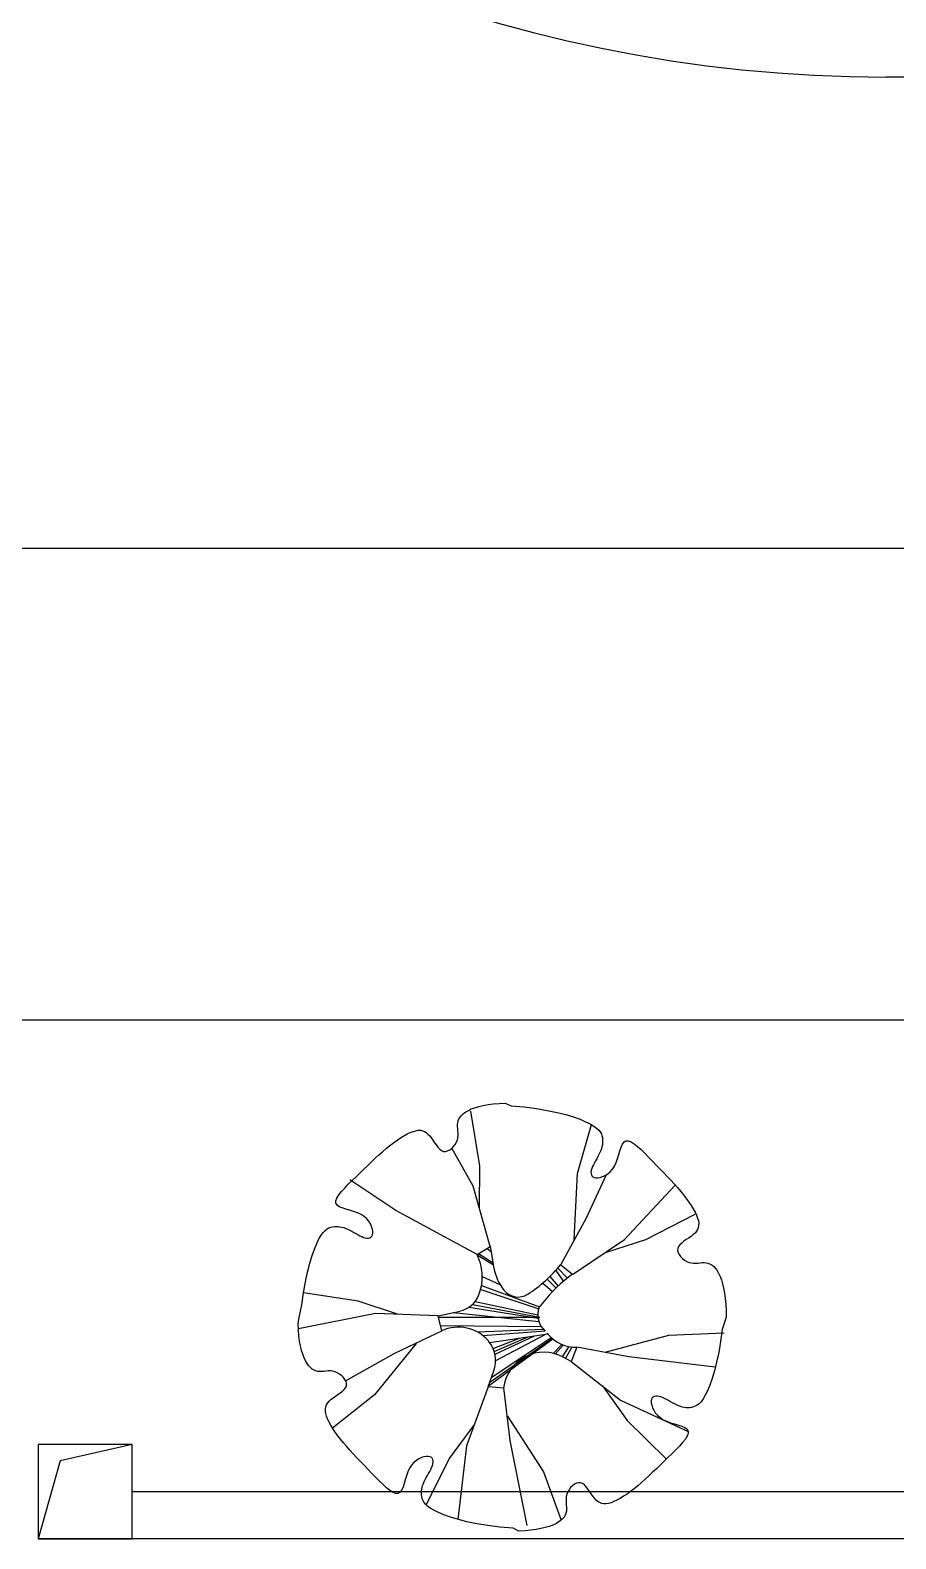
# Model space of a CAD drawing. Extents: x -93062 to 326984, y -142534 to 91021.
# Drawn here: x -56724.2 to -56466, y 82793.4 to 83243.1 of the extents above; entities that cross this region are included whole.
import ezdxf
from ezdxf.enums import TextEntityAlignment as Align

# ---------------------------------------------------------------- set-up
doc = ezdxf.new("R2010")
doc.units = 0
doc.header["$LTSCALE"] = 1000
doc.header["$MEASUREMENT"] = 0
doc.layers.get('0').update_dxf_attribs({"color": 8})
doc.styles.add('COMPLEX', font='COMPLEX')
doc.styles.add('hz', font='GEDITXT', dxfattribs={"width": 0.8, "bigfont": 'DXT'})
doc.styles.add('SIMPLEX', font='GEDITXT', dxfattribs={"height": 0.2, "bigfont": 'DXT'})
doc.styles.get("Standard").update_dxf_attribs({"font": 'gbenor.shx', "bigfont": 'gbcbig.shx'})

# ---------------------------------------------------------------- blocks, each defined once
blk = doc.blocks.new('A$C672165B9')
at = {"color": 251}
for p, q in [((7515.2, 16780.5), (4684.7, 16780.5)), ((4359.1, 15909.1), (4351.8, 15952.8)), ((4437.4, 15902.9), (4448.4, 15942.1)), ((4353.8, 15892.9), (4336.8, 15923.3)), ((4358.8, 15875.1), (4359.1, 15909.1)), ((4434.6, 15850.2), (4437.4, 15902.9)), ((4291.9, 15873.4), (4255, 15898)), ((4367.5, 15844.5), (4353.8, 15892.9)), ((4460.3, 15901.9), (4444.2, 15867.1)), ((4475, 15850), (4515.5, 15893.7)), ((4357, 15838.1), (4291.9, 15873.4)), ((4444.2, 15867.1), (4423.9, 15830.1)), ((4492.1, 15850), (4531.4, 15870.5)), ((4357, 15838.1), (4367.5, 15844.5)), ((4364.9, 15843), (4368.2, 15840.6)), ((4367.5, 15844.5), (4370.4, 15827.3)), ((4433.3, 15822), (4475, 15850)), ((4459.6, 15839.8), (4492.1, 15850)), ((4357, 15838.1), (4357, 15838.1)), ((4357.1, 15837.8), (4370, 15829.8)), ((4358.1, 15838.8), (4369.7, 15831.4)), ((4361.1, 15820.4), (4375.2, 15814)), ((4413.1, 15818.5), (4420.2, 15811.2)), ((4415.2, 15820.5), (4421.9, 15812.9)), ((4419.9, 15825.4), (4426, 15816.5)), ((4421.6, 15827.3), (4429.4, 15819.3)), ((4424, 15829.8), (4433.3, 15822.4)), ((4433.3, 15822.4), (4430.2, 15819.9)), ((4261.8, 15800.9), (4217.9, 15807.4)), ((4359.8, 15810.2), (4406.3, 15794.7)), ((4360.5, 15813.3), (4406.9, 15796.1)), ((4409.5, 15815.3), (4417.4, 15808.5)), ((4294.1, 15790.1), (4261.8, 15800.9)), ((4350.4, 15795.9), (4405.7, 15787.1)), ((4353.2, 15798.1), (4407.2, 15788)), ((4355.4, 15800.6), (4405.5, 15789.7)), ((4275.6, 15790.8), (4213.9, 15778.7)), ((4325.8, 15789), (4275.6, 15790.8)), ((4325.8, 15789), (4343.3, 15792.8)), ((4328.7, 15776.9), (4325.8, 15789)), ((4326, 15788), (4407.2, 15788)), ((4338, 15791.7), (4406.3, 15784.5)), ((4290.5, 15758.9), (4324.2, 15774.9)), ((4324.2, 15774.9), (4328.7, 15776.9)), ((4327.7, 15781.2), (4408.3, 15780.4)), ((4357, 15776.2), (4410, 15778.3)), ((4361.6, 15773.2), (4411.4, 15777)), ((4366, 15732.9), (4417.6, 15770.5)), ((4367, 15767.8), (4413.6, 15774.5)), ((4367.1, 15735.9), (4417, 15771)), ((4368.6, 15740), (4416.2, 15771.8)), ((4369.8, 15762.8), (4390.8, 15771.2)), ((4370.7, 15760.4), (4397.9, 15772.3)), ((4371.3, 15758.3), (4403, 15773)), ((4371.8, 15753.4), (4411.3, 15774.2)), ((4459.4, 15760), (4510.4, 15773.6)), ((4510.4, 15773.6), (4554.6, 15775.4)), ((4251.6, 15737.1), (4290.5, 15758.9)), ((4308.2, 15766.9), (4274.9, 15725.9)), ((4417.9, 15759), (4424.7, 15766.2)), ((4419.8, 15758.5), (4426, 15765.7)), ((4425.2, 15756.3), (4430.7, 15764.4)), ((4427.6, 15755), (4433.1, 15764.1)), ((4436.9, 15763.9), (4432.2, 15752.5)), ((4478.4, 15756.1), (4436.9, 15763.9)), ((4432.2, 15752.5), (4425.9, 15755.9)), ((4432.2, 15752.5), (4471.7, 15721.5)), ((4547.4, 15747.9), (4478.4, 15756.1)), ((4365.7, 15732.1), (4370.4, 15744.9)), ((4274.9, 15725.9), (4241.2, 15699.2)), ((4365.7, 15732.1), (4348.5, 15684.9)), ((4378.1, 15731.1), (4365.7, 15732.1)), ((4383.4, 15689.2), (4378.4, 15731.3)), ((4457.2, 15733), (4477, 15705.3)), ((4471.7, 15721.5), (4526, 15696.4)), ((4354.9, 15702.3), (4334.6, 15674.9)), ((4381.3, 15708.6), (4410, 15664.2)), ((4477, 15705.3), (4508.6, 15674.2)), ((4080.8, 15686), (4005.4, 15686)), ((4005.4, 15686), (4005.4, 15610.5)), ((4080.8, 15686), (4023.1, 15673)), ((4080.8, 15610.5), (4080.8, 15686)), ((4348.5, 15684.9), (4341.4, 15626.1)), ((4397, 15621.1), (4383.4, 15689.2)), ((4023.1, 15673), (4005.4, 15610.5)), ((4334.6, 15674.9), (4316.1, 15637.8)), ((4410, 15664.2), (4424.3, 15625.6)), ((7276.2, 15648.3), (4080.8, 15648.3)), ((7276.2, 15610.5), (4005.4, 15610.5)), ((4005.4, 15610.5), (4080.8, 15610.5))]:
    blk.add_line(p, q, dxfattribs=at)
at = {"color": 251, "ltscale": 10}
for p, q in [((7515.2, 16403.1), (3017.8, 16403.1)), ((7515.2, 16025.7), (3992.8, 16025.7))]:
    blk.add_line(p, q, dxfattribs=at)
at = {"color": 251}
blk.add_lwpolyline([(4428.1, 15640.9), (4428.2, 15639.2), (4428.3, 15637.5), (4428.5, 15635.8), (4428.5, 15634.2), (4428.4, 15632.6), (4428, 15631), (4427.4, 15629.5), (4426.5, 15628), (4425.3, 15626.5), (4423.8, 15625.2), (4422, 15623.9), (4419.9, 15622.6), (4417.5, 15621.5), (4414.7, 15620.4), (4411.5, 15619.5), (4408, 15618.7), (4404.1, 15618), (4399.9, 15617.4), (4395.3, 15617), (4390.3, 15616.7), (4385.7, 15619), (4375.1, 15619.9), (4365.5, 15621.1), (4356.7, 15622.5), (4348.8, 15624.2), (4341.9, 15626), (4335.7, 15627.9), (4330.4, 15629.8), (4326, 15631.6), (4322.3, 15633.4), (4319.4, 15635.1), (4317.2, 15636.8), (4315.5, 15638.4), (4314.3, 15639.9), (4313.5, 15641.4), (4312.9, 15642.9), (4312.6, 15644.3), (4312.4, 15645.8), (4312.4, 15647.3), (4312.4, 15648.7), (4312.6, 15650.2), (4312.9, 15651.7), (4313.3, 15653.3), (4313.9, 15654.8), (4314.6, 15656.4), (4315.4, 15658), (4316.2, 15659.6), (4317.2, 15661.2), (4318.1, 15662.8), (4319, 15664.4), (4319.8, 15666), (4320.5, 15667.6), (4321.1, 15669.1), (4321.5, 15670.5), (4321.7, 15671.8), (4321.7, 15673.1), (4321.4, 15674.1), (4320.9, 15675.1), (4320.2, 15675.8), (4319.1, 15676.3), (4317.8, 15676.5), (4316.2, 15676.5), (4314.4, 15676.2), (4312.4, 15675.6), (4310.3, 15674.6), (4308.3, 15673.3), (4306.3, 15671.7), (4304.4, 15669.6), (4302.8, 15667.1), (4301.5, 15664.2), (4300.4, 15661.1), (4299.4, 15657.9), (4298.5, 15654.8), (4297.6, 15652), (4296.5, 15649.6), (4295.2, 15647.9), (4293.7, 15646.9), (4291.8, 15646.9), (4289.6, 15647.7), (4287.1, 15649.3), (4284.4, 15651.4), (4281.6, 15654), (4278.6, 15656.9), (4275.6, 15660), (4272.5, 15663.2), (4269.5, 15666.3), (4266.5, 15669.4), (4263.5, 15672.5), (4260.6, 15675.5), (4257.8, 15678.5), (4255.1, 15681.4), (4252.5, 15684.4), (4250, 15687.3), (4247.6, 15690.2), (4245.4, 15693.1), (4243.3, 15696), (4241.4, 15698.8), (4239.8, 15701.5), (4238.4, 15704), (4237.2, 15706.5), (4236.3, 15708.8), (4235.7, 15710.9), (4235.5, 15712.8), (4235.5, 15714.6), (4235.8, 15716.3), (4236.4, 15717.9), (4237.3, 15719.3), (4238.4, 15720.7), (4239.9, 15722.1), (4241.6, 15723.4), (4243.5, 15724.7), (4245.4, 15726.1), (4247.3, 15727.4), (4249.1, 15728.7), (4250.5, 15730.2), (4251.7, 15731.6), (4252.3, 15733.2), (4252.4, 15734.8), (4252, 15736.4), (4251.1, 15738.1), (4249.9, 15739.7), (4248.5, 15741.1), (4246.8, 15742.4), (4245, 15743.5), (4243.2, 15744.2), (4241.3, 15744.7), (4239.6, 15744.9), (4237.8, 15744.9), (4236.1, 15744.8), (4234.4, 15744.6), (4232.7, 15744.5), (4231.1, 15744.4), (4229.5, 15744.6), (4227.9, 15744.9), (4226.4, 15745.5), (4224.9, 15746.4), (4223.4, 15747.6), (4222.1, 15749.1), (4220.8, 15750.9), (4219.5, 15753), (4218.4, 15755.5), (4217.3, 15758.3), (4216.4, 15761.4), (4215.5, 15764.9), (4214.8, 15768.8), (4214.3, 15773), (4213.9, 15777.7), (4213.6, 15782.7), (4214.5, 15787.7), (4216.7, 15797.8), (4218, 15807.5), (4219.4, 15816.2), (4221.1, 15824.1), (4222.9, 15831.1), (4224.8, 15837.2), (4226.7, 15842.5), (4228.5, 15847), (4230.3, 15850.6), (4232, 15853.5), (4233.7, 15855.7), (4235.2, 15857.4), (4236.8, 15858.6), (4238.3, 15859.5), (4239.7, 15860), (4241.2, 15860.3), (4242.7, 15860.5), (4244.1, 15860.6), (4245.6, 15860.5), (4247.1, 15860.3), (4248.6, 15860), (4250.1, 15859.6), (4251.7, 15859), (4253.3, 15858.4), (4254.9, 15857.6), (4256.5, 15856.7), (4258.1, 15855.8), (4259.7, 15854.9), (4261.3, 15854), (4262.9, 15853.1), (4264.5, 15852.4), (4265.9, 15851.8), (4267.4, 15851.4), (4268.7, 15851.3), (4269.9, 15851.3), (4271, 15851.5), (4271.9, 15852), (4272.7, 15852.8), (4273.2, 15853.8), (4273.4, 15855.1), (4273.4, 15856.7), (4273.1, 15858.5), (4272.5, 15860.5), (4271.5, 15862.6), (4270.2, 15864.7), (4268.5, 15866.7), (4266.5, 15868.5), (4264, 15870.1), (4261.1, 15871.4), (4258, 15872.5), (4254.8, 15873.5), (4251.7, 15874.4), (4248.9, 15875.4), (4246.5, 15876.4), (4244.8, 15877.7), (4243.8, 15879.2), (4243.8, 15881.1), (4244.6, 15883.3), (4246.2, 15885.8), (4248.3, 15888.5), (4250.9, 15891.3), (4253.8, 15894.3), (4256.9, 15897.4), (4260.1, 15900.4), (4263.2, 15903.5), (4266.3, 15906.5), (4269.4, 15909.4), (4272.4, 15912.3), (4275.3, 15915.1), (4278.3, 15917.8), (4281.2, 15920.4), (4284.2, 15922.9), (4287.1, 15925.3), (4290, 15927.5), (4292.8, 15929.6), (4295.6, 15931.5), (4298.3, 15933.2), (4300.9, 15934.6), (4303.4, 15935.7), (4305.6, 15936.6), (4307.8, 15937.2), (4309.7, 15937.5), (4311.5, 15937.5), (4313.2, 15937.2), (4314.7, 15936.6), (4316.2, 15935.7), (4317.6, 15934.5), (4319, 15933), (4320.3, 15931.3), (4321.6, 15929.5), (4322.9, 15927.5), (4324.3, 15925.6), (4325.6, 15923.9), (4327, 15922.4), (4328.5, 15921.3), (4330, 15920.6), (4331.7, 15920.6), (4333.3, 15921), (4335, 15921.8), (4336.6, 15923), (4338, 15924.5), (4339.3, 15926.1), (4340.3, 15927.9), (4341.1, 15929.8), (4341.6, 15931.6), (4341.8, 15933.4), (4341.8, 15935.1), (4341.6, 15936.9), (4341.5, 15938.6), (4341.3, 15940.2), (4341.3, 15941.9), (4341.4, 15943.5), (4341.8, 15945), (4342.4, 15946.6), (4343.3, 15948.1), (4344.5, 15949.5), (4346, 15950.9), (4347.8, 15952.2), (4349.9, 15953.4), (4352.3, 15954.6), (4355.1, 15955.6), (4358.3, 15956.6), (4361.8, 15957.4), (4365.7, 15958.1), (4369.9, 15958.7), (4374.5, 15959.1), (4379.5, 15959.3), (4384.2, 15957.1), (4394.7, 15956.2), (4404.4, 15955), (4413.1, 15953.5), (4421, 15951.9), (4428, 15950.1), (4434.1, 15948.2), (4439.4, 15946.3), (4443.8, 15944.4), (4447.5, 15942.6), (4450.4, 15940.9), (4452.6, 15939.3), (4454.3, 15937.7), (4455.5, 15936.2), (4456.4, 15934.7), (4456.9, 15933.2), (4457.2, 15931.7), (4457.4, 15930.3), (4457.4, 15928.8), (4457.4, 15927.3), (4457.2, 15925.8), (4456.9, 15924.3), (4456.5, 15922.8), (4455.9, 15921.3), (4455.2, 15919.7), (4454.5, 15918.1), (4453.6, 15916.5), (4452.7, 15914.8), (4451.7, 15913.2), (4450.8, 15911.6), (4450, 15910), (4449.3, 15908.5), (4448.7, 15907), (4448.3, 15905.6), (4448.1, 15904.2), (4448.2, 15903), (4448.4, 15901.9), (4448.9, 15901), (4449.6, 15900.3), (4450.7, 15899.8), (4452, 15899.5), (4453.6, 15899.5), (4455.4, 15899.8), (4457.4, 15900.5), (4459.5, 15901.4), (4461.6, 15902.7), (4463.5, 15904.4), (4465.4, 15906.5), (4467, 15908.9), (4468.3, 15911.8), (4469.4, 15914.9), (4470.4, 15918.1), (4471.3, 15921.2), (4472.3, 15924.1), (4473.3, 15926.4), (4474.6, 15928.2), (4476.1, 15929.1), (4478, 15929.1), (4480.2, 15928.3), (4482.7, 15926.8), (4485.4, 15924.6), (4488.2, 15922.1), (4491.2, 15919.1), (4494.2, 15916), (4497.3, 15912.8), (4500.4, 15909.7), (4503.3, 15906.6), (4506.3, 15903.6), (4509.2, 15900.6), (4512, 15897.6), (4514.7, 15894.6), (4517.3, 15891.7), (4519.8, 15888.8), (4522.2, 15885.8), (4524.4, 15882.9), (4526.5, 15880.1), (4528.4, 15877.3), (4530, 15874.6), (4531.5, 15872), (4532.6, 15869.6), (4533.5, 15867.3), (4534.1, 15865.2), (4534.4, 15863.2), (4534.3, 15861.4), (4534, 15859.8), (4533.4, 15858.2), (4532.5, 15856.7), (4531.4, 15855.3), (4529.9, 15854), (4528.2, 15852.6), (4526.3, 15851.3), (4524.4, 15850), (4522.5, 15848.7), (4520.8, 15847.3), (4519.3, 15845.9), (4518.2, 15844.4), (4517.5, 15842.9), (4517.4, 15841.3), (4517.9, 15839.6), (4518.7, 15838), (4519.9, 15836.4), (4521.4, 15834.9), (4523, 15833.6), (4524.8, 15832.6), (4526.7, 15831.8), (4528.5, 15831.4), (4530.3, 15831.2), (4532, 15831.2), (4533.8, 15831.3), (4535.4, 15831.5), (4537.1, 15831.6), (4538.7, 15831.6), (4540.4, 15831.5), (4541.9, 15831.1), (4543.5, 15830.5), (4545, 15829.6), (4546.4, 15828.4), (4547.8, 15827), (4549.1, 15825.2), (4550.3, 15823.1), (4551.4, 15820.6), (4552.5, 15817.8), (4553.4, 15814.6), (4554.3, 15811.1), (4555, 15807.3), (4555.5, 15803), (4556, 15798.4), (4556.2, 15793.4), (4556.3, 15788), (4553.1, 15778.2), (4551.9, 15768.6), (4550.4, 15759.8), (4548.7, 15752), (4546.9, 15745), (4545.1, 15738.8), (4543.2, 15733.6), (4541.3, 15729.1), (4539.5, 15725.5), (4537.8, 15722.6), (4536.2, 15720.3), (4534.6, 15718.6), (4533, 15717.4), (4531.5, 15716.6), (4530.1, 15716.1), (4528.6, 15715.7), (4527.1, 15715.5), (4525.7, 15715.5), (4524.2, 15715.5), (4522.7, 15715.7), (4521.2, 15716), (4519.7, 15716.5), (4518.1, 15717), (4516.6, 15717.7), (4515, 15718.5), (4513.3, 15719.3), (4511.7, 15720.3), (4510.1, 15721.2), (4508.5, 15722.1), (4506.9, 15722.9), (4505.4, 15723.6), (4503.9, 15724.2), (4502.4, 15724.6), (4501.1, 15724.8), (4499.9, 15724.8), (4498.8, 15724.5), (4497.9, 15724), (4497.1, 15723.3), (4496.6, 15722.3), (4496.4, 15720.9), (4496.4, 15719.3), (4496.7, 15717.5), (4497.3, 15715.5), (4498.3, 15713.4), (4499.6, 15711.4), (4501.3, 15709.4), (4503.4, 15707.6), (4505.8, 15705.9), (4508.7, 15704.6), (4511.8, 15703.5), (4515, 15702.5), (4518.1, 15701.6), (4520.9, 15700.7), (4523.3, 15699.6), (4525.1, 15698.4), (4526, 15696.8), (4526, 15694.9), (4525.2, 15692.7), (4523.7, 15690.3), (4521.5, 15687.6), (4518.9, 15684.7), (4516, 15681.7), (4512.9, 15678.7), (4509.7, 15675.6), (4506.6, 15672.6), (4503.5, 15669.6), (4500.5, 15666.6), (4497.4, 15663.8), (4494.5, 15661), (4491.5, 15658.2), (4488.6, 15655.6), (4485.7, 15653.1), (4482.7, 15650.7), (4479.8, 15648.5), (4477, 15646.4), (4474.2, 15644.6), (4471.5, 15642.9), (4468.9, 15641.5), (4466.5, 15640.3), (4464.2, 15639.4), (4462.1, 15638.8), (4460.1, 15638.6), (4458.3, 15638.6), (4456.7, 15638.9), (4455.1, 15639.5), (4453.6, 15640.4), (4452.2, 15641.6), (4450.8, 15643), (4449.5, 15644.7), (4448.2, 15646.6), (4446.9, 15648.5), (4445.5, 15650.4), (4444.2, 15652.2), (4442.8, 15653.7), (4441.3, 15654.8), (4439.8, 15655.4), (4438.1, 15655.5), (4436.5, 15655.1), (4434.8, 15654.2), (4433.3, 15653), (4431.8, 15651.6), (4430.5, 15649.9), (4429.5, 15648.1), (4428.7, 15646.3), (4428.3, 15644.5), (4428.1, 15642.7)], close=True, dxfattribs=at)
at = {"color": 251, "ltscale": 5}
blk.add_arc((11855.3, 24278.2), 7862.5, 192.57812, 262.83378, dxfattribs=at)
at = {"color": 251}
for centre, radius, start, end in [((4684.7, 17912.7), 1132.2, 180, 270), ((4309.2, 15816.7), 52.3, 14.4178, 24.1148), ((4337.5, 15899.8), 111, 302.6981, 321.0769), ((4322.7, 15820.2), 38.4, 336.9883, 14.4178), ((4408.1, 15833.5), 38.2, 189.3639, 219.0167), ((4505.2, 15723.2), 122.4, 127.8129, 143.5558), ((4389.7, 15818.6), 14.5, 219.0167, 302.6981), ((4338.7, 15813.4), 21, 282.5027, 336.9883), ((4422.1, 15789.6), 16.6, 157.6896, 229.9924), ((4342.1, 15748.5), 31.5, 40.3701, 115.2365), ((4436, 15792.8), 28.9, 217.5776, 271.9347), ((4347.6, 15753.2), 24.2, 340.023, 40.3701), ((4410.4, 15727.4), 32.5, 61.518, 173.4049)]:
    blk.add_arc(centre, radius, start, end, dxfattribs=at)
at = {"color": 251, "style": 'SIMPLEX', "width": 0.8}
for height, p in [(75.5, (5032.8, 24516.1)), (75.5, (4692.1, 24249.2)), (251.6, (24745.2, 6386.7))]:
    blk.add_attdef('JZW', text='', height=height, rotation=360, dxfattribs=at).set_placement(p, align=Align.MIDDLE)
at = {"color": 251, "style": 'COMPLEX', "width": 1.041667}
for height, p, p2 in [(135.3, (18779.9, 24022.5), (18900.7, 24022.5)), (112.7, (24159.1, 23918), (24259.7, 23918)), (112.7, (19107.7, 22514.6), (19208.3, 22514.6)), (112.7, (19107.7, 21130.8), (19208.3, 21130.8)), (112.7, (19107.7, 19910.6), (19208.3, 19910.6)), (112.7, (19107.7, 19155.8), (19208.3, 19155.8)), (112.7, (19107.7, 17646.2), (19208.3, 17646.2)), (112.7, (19107.7, 16262.4), (19208.3, 16262.4)), (112.7, (19107.7, 15255.9), (19208.3, 15255.9)), (112.7, (19107.7, 14167), (19208.3, 14167)), (112.7, (19107.7, 13933.9), (19208.3, 13933.9)), (112.7, (19107.7, 12878.3), (19208.3, 12878.3)), (146.5, (35125.9, 12740.3), (35256.8, 12740.3)), (112.7, (19107.7, 11494.5), (19208.3, 11494.5)), (112.7, (19107.7, 10274.2), (19208.3, 10274.2)), (112.7, (19107.7, 9519.4), (19208.3, 9519.4)), (112.7, (19107.7, 8009.8), (19208.3, 8009.8)), (112.7, (19107.7, 6626), (19208.3, 6626)), (112.7, (19107.7, 5619.6), (19208.3, 5619.6)), (112.7, (18534.3, 4487.4), (18635, 4487.4)), (135.3, (10257.2, 2831.6), (10378, 2831.6)), (135.3, (9845, 2443.5), (9965.8, 2443.5))]:
    blk.add_attdef('A', text='', height=height, dxfattribs=at).set_placement(p, p2, align=Align.FIT)
at = {"color": 251, "style": 'hz', "width": 0.8}
for p in [(16426.9, 23704), (10887.9, 22293), (14720.8, 19772.4), (17974.9, 19082.8), (25961.4, 18486), (38100.4, 18366.3), (11528.9, 17640.7), (26545.9, 15647), (10782.8, 15493.4), (17847.7, 14761.2), (11764.5, 12831.7), (14968.4, 10742.1), (5313.3, 9148.4), (25534.1, 9009.2), (3089.1, 8401.9), (26406.5, 6157.4), (17784.5, 5258), (29076.2, 4512.3), (15144.7, 4201.8), (37066.7, 4015)]:
    blk.add_attdef('9.80', p, '', height=440.3, dxfattribs=at)
at = {"color": 251, "style": 'COMPLEX', "width": 1.041667}
for height, p, p2 in [(135.3, (18273.7, 23709.6), (18273.7, 23588.8)), (146.5, (34895.1, 12644.2), (34895.1, 12513.3))]:
    blk.add_attdef('A', text='', height=height, rotation=270, dxfattribs=at).set_placement(p, p2, align=Align.FIT)
at = {"color": 251, "style": 'COMPLEX', "text_generation_flag": 4, "width": 1.041667}
for p, p2 in [((32232.5, 22773.3), (32353.3, 22773.3)), ((25004, 19495), (25124.8, 19495)), ((37956.5, 15917.2), (38077.2, 15917.2)), ((37584.1, 15544.8), (37704.9, 15544.8)), ((30848.7, 13137), (30969.5, 13137)), ((30933.8, 10635.5), (31054.6, 10635.5)), ((31191.9, 10370.8), (31312.7, 10370.8)), ((25004, 9858.6), (25124.8, 9858.6))]:
    blk.add_attdef('A', text='', height=135.3, dxfattribs=at).set_placement(p, p2, align=Align.FIT)
at = {"color": 251, "width": 0.8, "flags": 9}
for tag, p in [('YSIZE', (4070.3, 20399.8)), ('XSIZE', (4025.5, 20391)), ('YSIZE', (4113.1, 20385.5)), ('XSIZE', (4021, 20376.2)), ('YSIZE', (4070.3, 19770.8)), ('XSIZE', (4025.5, 19762)), ('YSIZE', (4113.1, 19756.5)), ('XSIZE', (4021, 19747.2)), ('YSIZE', (4070.3, 19141.8)), ('XSIZE', (4025.5, 19133)), ('YSIZE', (4113.1, 19127.5)), ('XSIZE', (4021, 19118.2)), ('YSIZE', (4070.3, 18512.7)), ('XSIZE', (4025.5, 18504)), ('YSIZE', (4113.1, 18498.4)), ('XSIZE', (4021, 18489.2)), ('YSIZE', (4070.3, 17883.7)), ('XSIZE', (4025.5, 17875)), ('XSIZE', (4021, 17860.2)), ('YSIZE', (4113.1, 17869.4)), ('YSIZE', (4395.3, 17290.8)), ('XSIZE', (4350.4, 17282.1)), ('XSIZE', (4345.9, 17267.3)), ('YSIZE', (4438.1, 17276.5)), ('YSIZE', (5105.1, 17097.7)), ('YSIZE', (5734.1, 17097.7)), ('XSIZE', (5060.2, 17088.9)), ('XSIZE', (5689.2, 17088.9)), ('XSIZE', (5055.7, 17074.1)), ('YSIZE', (5147.9, 17083.4)), ('XSIZE', (5684.7, 17074.1)), ('YSIZE', (5776.9, 17083.4))]:
    blk.add_attdef(tag, p, '', height=0.0687, dxfattribs=at)

msp = doc.modelspace()

# ---------------------------------------------------------------- block references
at = {"xscale": 0.3724428399518654, "yscale": 0.3724428399518654, "zscale": 0.3724428399518654}
msp.add_blockref('A$C672165B9', (-58213.59, 76979.33), dxfattribs=at)

doc.saveas('drawing.dxf')
